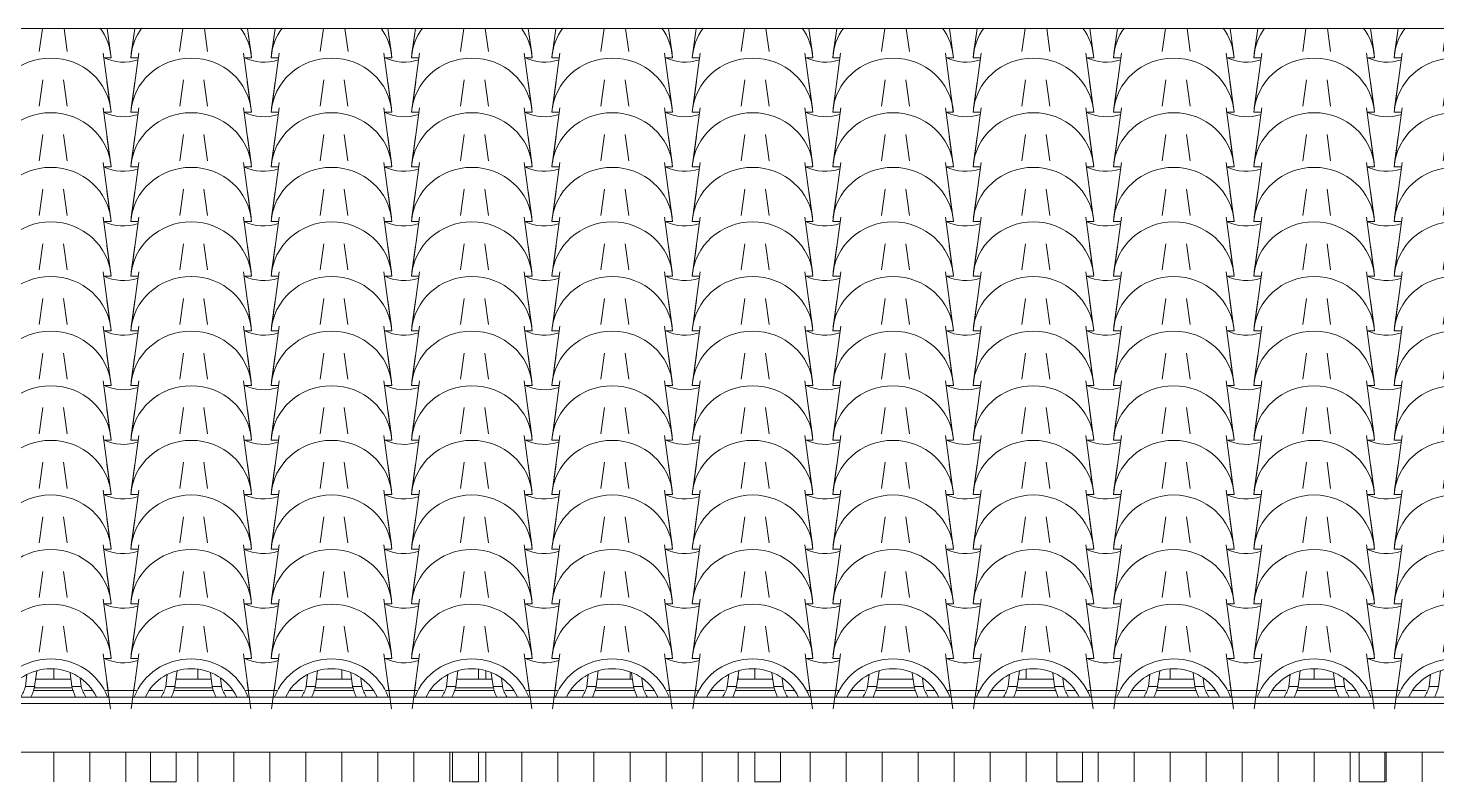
# Model space of a CAD drawing. Header units: millimetres. Extents: x -12976 to 58202, y -2238 to 7407.
# Drawn here: x 44118 to 46856, y 2606 to 4071 of the extents above; entities that cross this region are included whole.
import ezdxf

# ---------------------------------------------------------------- set-up
doc = ezdxf.new("R2010")
doc.units = ezdxf.units.MM
for name, color, linetype, lineweight in [('A-GLAZ-CURT', 52, 'Continuous', 9), ('A-GLAZ-CWMG', 51, 'Continuous', 9), ('A-ROOF', 132, 'Continuous', 9), ('A-ROOF-OTLN', 132, 'Continuous', 9), ('A-ROOF-PATT', 132, 'Continuous', 9)]:
    doc.layers.add(name, color=color, linetype=linetype, lineweight=lineweight)

# ---------------------------------------------------------------- blocks, each defined once
blk = doc.blocks.new('Rectangular Mullion - Ripa-3919994-FACHADA LATERAL ESQUERDA')
at = {"layer": 'A-GLAZ-CWMG'}
for p, q in [((10043.2, 2805.9), (9974.7, 2805.9)), ((10316.1, 2805.9), (10247.6, 2805.9)), ((10588.9, 2805.9), (10520.5, 2805.9)), ((10861.8, 2805.9), (10793.4, 2805.9)), ((11134.7, 2805.9), (11066.2, 2805.9)), ((11407.6, 2805.9), (11339.1, 2805.9)), ((11680.5, 2805.9), (11612, 2805.9)), ((11953.3, 2805.9), (11884.9, 2805.9)), ((12226.2, 2805.9), (12157.8, 2805.9)), ((12499.1, 2805.9), (12430.6, 2805.9)), ((10046.1, 2788.7), (9971.8, 2788.7)), ((10319, 2788.7), (10244.7, 2788.7)), ((10591.9, 2788.7), (10517.6, 2788.7)), ((10864.7, 2788.7), (10790.4, 2788.7)), ((11137.6, 2788.7), (11063.3, 2788.7)), ((11410.5, 2788.7), (11336.2, 2788.7)), ((11683.4, 2788.7), (11609.1, 2788.7)), ((11956.3, 2788.7), (11882, 2788.7)), ((12229.1, 2788.7), (12154.8, 2788.7)), ((12502, 2788.7), (12427.7, 2788.7))]:
    blk.add_line(p, q, dxfattribs=at)
blk = doc.blocks.new('Rectangular Mullion - Caibro-V147-FACHADA LATERAL ESQUERDA')
at = {"layer": 'A-GLAZ-CWMG'}
for p, q in [((10247.9, 2805.9), (10247.9, 2807.9)), ((10197.9, 2663.5), (10197.9, 2606)), ((10247.9, 2663.5), (10197.9, 2663.5)), ((10247.9, 2606), (10247.9, 2663.5)), ((10197.9, 2606), (10247.9, 2606))]:
    blk.add_line(p, q, dxfattribs=at)
blk = doc.blocks.new('Rectangular Mullion - Caibro-V148-FACHADA LATERAL ESQUERDA')
at = {"layer": 'A-GLAZ-CWMG'}
for p, q in [((10835.2, 2805.9), (10835.2, 2824.5)), ((10785.2, 2663.5), (10785.2, 2606)), ((10835.2, 2663.5), (10785.2, 2663.5)), ((10835.2, 2606), (10835.2, 2663.5)), ((10785.2, 2606), (10835.2, 2606))]:
    blk.add_line(p, q, dxfattribs=at)
blk = doc.blocks.new('Rectangular Mullion - Caibro-V149-FACHADA LATERAL ESQUERDA')
at = {"layer": 'A-GLAZ-CWMG'}
for p, q in [((11372.6, 2825.5), (11372.6, 2805.9)), ((11372.6, 2663.5), (11372.6, 2606)), ((11422.6, 2663.5), (11372.6, 2663.5)), ((11422.6, 2606), (11422.6, 2663.5)), ((11372.6, 2606), (11422.6, 2606))]:
    blk.add_line(p, q, dxfattribs=at)
blk = doc.blocks.new('Rectangular Mullion - Caibro-V146-FACHADA LATERAL ESQUERDA')
at = {"layer": 'A-GLAZ-CWMG'}
for p, q in [((8435.8, 2663.5), (8435.8, 2606)), ((8485.8, 2663.5), (8435.8, 2663.5)), ((8485.8, 2606), (8485.8, 2663.5)), ((8435.8, 2606), (8485.8, 2606))]:
    blk.add_line(p, q, dxfattribs=at)
blk = doc.blocks.new('COLONIAL BASE - COLONIAL BASE-3960684-FACHADA LATERAL ESQUERDA')
at = {"layer": 'A-GLAZ-CURT'}
for p, q in [((3752.8, 2908.8), (3760, 2858)), ((3978.5, 2858), (3985.6, 2908.8)), ((3889.4, 2783.5), (3899, 2854.7)), ((4102.5, 2854.7), (4112.1, 2783.5)), ((3969.4, 2791.1), (3973.6, 2821.9)), ((3765.4, 2818), (3769, 2791.1)), ((3787.1, 2791.1), (3785.1, 2807.3)), ((3891.5, 2798.8), (3884.4, 2748)), ((3951.4, 2791.1), (3954.2, 2814.6)), ((4117.1, 2748), (4110, 2798.8)), ((3769, 2791.1), (3787.1, 2791.1)), ((3951.4, 2791.1), (3969.4, 2791.1))]:
    blk.add_line(p, q, dxfattribs=at)
for centre, major_axis, start_param, end_param in [((4000.7, 2732.6), (117.5, 0), 0.348057, 2.793536), ((4000.7, 2732.6), (97.5, 0), 0.425177, 2.716415), ((3869.2, 2812.9), (102.8, 0), 3.36491, 3.584479), ((3869.2, 2812.9), (85.3, 0), 3.411763, 3.68386), ((3869.2, 2812.9), (85.3, 0), 5.740918, 6.013015), ((3869.2, 2812.9), (102.8, 0), 5.840299, 6.059868)]:
    blk.add_ellipse(centre, major_axis=major_axis, ratio=0.957826, start_param=start_param, end_param=end_param, dxfattribs=at)
blk = doc.blocks.new('COLONIAL BASE - COLONIAL BASE-V208-FACHADA LATERAL ESQUERDA')
at = {"layer": 'A-GLAZ-CURT'}
for p, q in [((4298.6, 3015), (4305.7, 2964.1)), ((4524.3, 2964.1), (4531.4, 3015)), ((4429.2, 2845.9), (4444.8, 2960.8)), ((4648.2, 2960.8), (4663.8, 2845.9)), ((4437.2, 2905), (4430.1, 2854.2)), ((4662.9, 2854.2), (4655.8, 2905)), ((4443.6, 2845.9), (4429.2, 2845.9)), ((4663.8, 2845.9), (4649.4, 2845.9))]:
    blk.add_line(p, q, dxfattribs=at)
for centre, major_axis, start_param, end_param in [((4546.5, 2838.8), (117.5, 0), 0.063873, 3.077719), ((4415, 2919.1), (85.3, 0), 4.240455, 5.051809)]:
    blk.add_ellipse(centre, major_axis=major_axis, ratio=0.957826, start_param=start_param, end_param=end_param, dxfattribs=at)
blk = doc.blocks.new('COLONIAL BASE - COLONIAL BASE-V224-FACHADA LATERAL ESQUERDA')
at = {"layer": 'A-GLAZ-CURT'}
for p, q in [((10301.9, 3015), (10309, 2964.1)), ((10527.5, 2964.1), (10534.7, 3015)), ((10432.5, 2845.9), (10448.1, 2960.8)), ((10651.5, 2960.8), (10667, 2845.9)), ((10440.5, 2905), (10433.4, 2854.2)), ((10666.2, 2854.2), (10659.1, 2905)), ((10446.9, 2845.9), (10432.5, 2845.9)), ((10667, 2845.9), (10652.7, 2845.9))]:
    blk.add_line(p, q, dxfattribs=at)
for centre, major_axis, start_param, end_param in [((10549.8, 2838.8), (117.5, 0), 0.063873, 3.077719), ((10418.3, 2919.1), (85.3, 0), 4.240455, 5.047019)]:
    blk.add_ellipse(centre, major_axis=major_axis, ratio=0.957826, start_param=start_param, end_param=end_param, dxfattribs=at)
blk = doc.blocks.new('COLONIAL BASE - COLONIAL BASE-V235-FACHADA LATERAL ESQUERDA')
at = {"layer": 'A-GLAZ-CURT'}
for p, q in [((8392.6, 4070.7), (8398.9, 4025.7)), ((8617.4, 4025.7), (8623.7, 4070.7)), ((8522.4, 3907.5), (8537.9, 4022.4)), ((8741.4, 4022.4), (8756.9, 3907.5)), ((8530.4, 3966.5), (8523.3, 3915.7)), ((8756, 3915.7), (8748.9, 3966.5)), ((8536.8, 3907.5), (8522.4, 3907.5)), ((8756.9, 3907.5), (8742.5, 3907.5))]:
    blk.add_line(p, q, dxfattribs=at)
for centre, major_axis, start_param, end_param in [((8639.7, 3900.3), (117.5, 0), 0.063873, 3.077719), ((8508.1, 3980.6), (85.3, 0), 4.240455, 5.051809)]:
    blk.add_ellipse(centre, major_axis=major_axis, ratio=0.957826, start_param=start_param, end_param=end_param, dxfattribs=at)
blk = doc.blocks.new('COLONIAL BASE - COLONIAL BASE-V236-FACHADA LATERAL ESQUERDA')
at = {"layer": 'A-GLAZ-CURT'}
for p, q in [((10302.7, 4070.7), (10309, 4025.7)), ((10527.5, 4025.7), (10533.9, 4070.7)), ((10432.5, 3907.5), (10448.1, 4022.4)), ((10651.5, 4022.4), (10667, 3907.5)), ((10440.5, 3966.5), (10433.4, 3915.7)), ((10666.2, 3915.7), (10659.1, 3966.5)), ((10446.9, 3907.5), (10432.5, 3907.5)), ((10667, 3907.5), (10652.7, 3907.5))]:
    blk.add_line(p, q, dxfattribs=at)
for centre, major_axis, start_param, end_param in [((10549.8, 3900.3), (117.5, 0), 0.063873, 3.077719), ((10418.3, 3980.6), (85.3, 0), 4.240455, 5.047019)]:
    blk.add_ellipse(centre, major_axis=major_axis, ratio=0.957826, start_param=start_param, end_param=end_param, dxfattribs=at)
blk = doc.blocks.new('COLONIAL BASE - COLONIAL BASE-V237-FACHADA LATERAL ESQUERDA')
at = {"layer": 'A-GLAZ-CURT'}
for p, q in [((7976.6, 4013.6), (7984.4, 4070.7)), ((7984.4, 4070.7), (7977.5, 4021.9)), ((8210.3, 4021.9), (8203.4, 4070.7)), ((8203.4, 4070.7), (8211.2, 4013.6)), ((7991, 4013.6), (7976.6, 4013.6)), ((8211.2, 4013.6), (8196.8, 4013.6))]:
    blk.add_line(p, q, dxfattribs=at)
for centre, major_axis, start_param, end_param in [((8093.9, 4006.4), (117.5, 0), 2.529898, 3.077719), ((8093.9, 4006.4), (117.5, 0), 0.063873, 0.611695), ((7962.4, 4086.7), (85.3, 0), 4.240455, 5.051809)]:
    blk.add_ellipse(centre, major_axis=major_axis, ratio=0.957826, start_param=start_param, end_param=end_param, dxfattribs=at)
blk = doc.blocks.new('COLONIAL BASE - COLONIAL BASE-V241-FACHADA LATERAL ESQUERDA')
at = {"layer": 'A-GLAZ-CURT'}
for p, q in [((10432.5, 4013.6), (10440.3, 4070.7)), ((10440.3, 4070.7), (10433.4, 4021.9)), ((10666.2, 4021.9), (10659.3, 4070.7)), ((10659.3, 4070.7), (10667, 4013.6)), ((10446.9, 4013.6), (10432.5, 4013.6)), ((10667, 4013.6), (10652.7, 4013.6))]:
    blk.add_line(p, q, dxfattribs=at)
for centre, major_axis, start_param, end_param in [((10549.8, 4006.4), (117.5, 0), 2.529898, 3.077719), ((10549.8, 4006.4), (117.5, 0), 0.063873, 0.611695), ((10418.3, 4086.7), (85.3, 0), 4.240455, 5.047019)]:
    blk.add_ellipse(centre, major_axis=major_axis, ratio=0.957826, start_param=start_param, end_param=end_param, dxfattribs=at)

msp = doc.modelspace()

# ---------------------------------------------------------------- hatches: boundary and pattern name
at = {"layer": 'A-ROOF-PATT'}
h = msp.add_hatch(dxfattribs=at)
h.set_pattern_fill('FP_21', color=256, style=0, pattern_type=2)
h.set_pattern_definition([(90, (34157.68, 5650.85), (-70, 4e-15), [])])
h.paths.add_polyline_path([(57208.1, 2606), (57016.2, 2663.6), (56740, 2663.5), (56740, 2606), (57165.6, 2606)])
h.paths.add_polyline_path([(37481.1, 2606), (37894.7, 2606), (37894.7, 2663.6), (37618.5, 2663.6), (37426.6, 2606)])
h.paths.add_polyline_path([(37944.7, 2606), (38482, 2606), (38482, 2663.6), (37944.7, 2663.5), (37944.7, 2645.2)])
h.paths.add_polyline_path([(38532, 2606), (39069.4, 2606), (39069.4, 2663.6), (38532, 2663.5), (38532, 2645.2)])
h.paths.add_polyline_path([(39119.4, 2606), (39656.7, 2606), (39656.7, 2663.6), (39119.4, 2663.5), (39119.4, 2645.2)])
h.paths.add_polyline_path([(39706.7, 2606), (40244.1, 2606), (40243.8, 2663.6), (39706.7, 2663.5), (39706.7, 2608.1)])
h.paths.add_polyline_path([(56690, 2606), (56690, 2663.6), (56152.6, 2663.5), (56152.6, 2606), (56474.9, 2606)])
h.paths.add_polyline_path([(40294.1, 2606), (40831.4, 2606), (40831.4, 2663.6), (40294.1, 2663.5), (40294.1, 2645.2)])
h.paths.add_polyline_path([(40881.4, 2606), (41418.8, 2606), (41418.8, 2663.6), (40881.4, 2663.5), (40881.4, 2645.2)])
h.paths.add_polyline_path([(41468.8, 2606), (42006.2, 2606), (42006.2, 2663.6), (41468.8, 2663.5), (41468.8, 2645.2)])
h.paths.add_polyline_path([(42056.2, 2606), (42593.5, 2606), (42593.5, 2663.6), (42056.2, 2663.5), (42056.2, 2645.2)])
h.paths.add_polyline_path([(42643.5, 2606), (43180.9, 2606), (43180.9, 2663.6), (42643.5, 2663.5), (42643.5, 2608.1)])
h.paths.add_polyline_path([(56102.6, 2606), (56102.6, 2663.6), (55565.3, 2663.5), (55565.3, 2606), (55784.2, 2606)])
h.paths.add_polyline_path([(43230.9, 2606), (43768.2, 2606), (43768.2, 2663.6), (43230.9, 2663.5), (43230.9, 2645.2)])
h.paths.add_polyline_path([(43818.2, 2606), (44355.6, 2606), (44355.6, 2663.6), (43818.2, 2663.5), (43818.2, 2645.2)])
h.paths.add_polyline_path([(55515.3, 2606), (55515.3, 2663.6), (54977.9, 2663.5), (54977.9, 2606), (55438.8, 2606)])
h.paths.add_polyline_path([(44405.6, 2606), (44942.9, 2606), (44942.9, 2663.6), (44405.6, 2663.5), (44405.6, 2645.2)])
h.paths.add_polyline_path([(44992.9, 2606), (45530.3, 2606), (45530.3, 2663.6), (44992.9, 2663.5), (44992.9, 2645.2)])
h.paths.add_polyline_path([(45580.3, 2606), (46117.6, 2606), (46117.6, 2663.6), (45580.3, 2663.5), (45580.3, 2645.2)])
h.paths.add_polyline_path([(46167.6, 2606), (46705, 2606), (46705, 2663.6), (46167.6, 2663.5), (46167.6, 2645.2)])
h.paths.add_polyline_path([(46755, 2606), (47292.3, 2606), (47292.3, 2663.6), (46755, 2663.5), (46755, 2645.2)])
h.paths.add_polyline_path([(47342.3, 2606), (47879.7, 2606), (47879.7, 2663.6), (47342.3, 2663.5), (47342.3, 2645.2)])
h.paths.add_polyline_path([(47929.7, 2606), (48467, 2606), (48467, 2663.6), (47929.7, 2663.5), (47929.7, 2645.2)])
h.paths.add_polyline_path([(48517, 2606), (49054.4, 2606), (49054.4, 2663.6), (48517, 2663.5), (48517, 2645.2)])
h.paths.add_polyline_path([(49104.4, 2606), (49641.7, 2606), (49641.7, 2663.6), (49104.4, 2663.5), (49104.4, 2645.2)])
h.paths.add_polyline_path([(49691.7, 2606), (50229.1, 2606), (50229.1, 2663.6), (49691.7, 2663.5), (49691.7, 2645.2)])
h.paths.add_polyline_path([(50279.1, 2606), (50816.4, 2606), (50816.4, 2663.6), (50279.1, 2663.5), (50279.1, 2645.2)])
h.paths.add_polyline_path([(50866.4, 2606), (51403.8, 2606), (51403.8, 2663.6), (50866.4, 2663.5), (50866.4, 2645.2)])
h.paths.add_polyline_path([(51453.8, 2606), (51991.2, 2606), (51991.2, 2663.6), (51453.8, 2663.5), (51453.8, 2645.2)])
h.paths.add_polyline_path([(52041.2, 2606), (52578.5, 2606), (52578.5, 2663.6), (52041.2, 2663.5), (52041.2, 2645.2)])
h.paths.add_polyline_path([(52628.5, 2606), (53165.9, 2606), (53165.9, 2663.6), (52628.5, 2663.5), (52628.5, 2645.2)])
h.paths.add_polyline_path([(53215.9, 2606), (53753.2, 2606), (53753.2, 2663.6), (53215.9, 2663.5), (53215.9, 2645.2)])
h.paths.add_polyline_path([(53803.2, 2606), (54340.6, 2606), (54340.6, 2663.6), (53803.2, 2663.5), (53803.2, 2645.2)])
h.paths.add_polyline_path([(54927.9, 2606), (54927.9, 2663.6), (54390.6, 2663.5), (54390.6, 2606), (54748.2, 2606)])
h.paths.add_polyline_path([(40357.1, 2805.9), (40380.6, 2805.9), (40378.7, 2818.1), (40365.2, 2823.1), (40340.9, 2825.9), (40317.4, 2823.1), (40314.3, 2821.5), (40312.1, 2805.9), (40351.7, 2805.9)])
h.paths.add_polyline_path([(50141, 2805.9), (50204.2, 2805.9), (50202.5, 2818), (50189, 2823.1), (50165, 2826), (50141, 2823.1), (50137.9, 2821.9), (50135.8, 2805.9)])
h.paths.add_polyline_path([(49931.3, 2805.9), (49929.6, 2818), (49916.2, 2823.1), (49892.1, 2826), (49868.1, 2823.1), (49865, 2821.9), (49862.9, 2805.9), (49921.3, 2805.9)])
h.paths.add_polyline_path([(44132.4, 2805.9), (44200.9, 2805.9), (44199.2, 2818), (44185.7, 2823.1), (44161.7, 2826), (44137.7, 2823.1), (44134.6, 2821.9), (44132.5, 2806.6)])
h.paths.add_polyline_path([(40585, 2805.9), (40653.5, 2805.9), (40651.8, 2818), (40638.3, 2823.1), (40613.4, 2825.9), (40589.2, 2822.7), (40587.1, 2821.5), (40585.3, 2807.6)])
h.paths.add_polyline_path([(50423.6, 2805.9), (50477, 2805.9), (50475.4, 2818), (50461.9, 2823.1), (50437.9, 2826), (50413.9, 2823.1), (50410.8, 2821.9), (50408.7, 2805.9), (50413.9, 2805.9)])
h.paths.add_polyline_path([(56417.1, 2805.9), (56477.1, 2805.9), (56477.1, 2818.6), (56465.2, 2823.1), (56441.2, 2826), (56417.1, 2823.1), (56414, 2821.9), (56412, 2805.9)])
h.paths.add_polyline_path([(49611.2, 2805.9), (49641.7, 2805.9), (49641.7, 2823.3), (49619.3, 2826), (49595.2, 2823.1), (49592.1, 2821.9), (49590, 2805.9), (49605, 2805.9)])
h.paths.add_polyline_path([(55047.5, 2805.9), (55115.9, 2805.9), (55114.3, 2818), (55100.8, 2823.1), (55076.8, 2826), (55052.8, 2823.1), (55049.7, 2821.9), (55047.6, 2806.6)])
h.paths.add_polyline_path([(54834.5, 2805.9), (54843.1, 2805.9), (54841.4, 2818), (54827.9, 2823.1), (54803.9, 2826), (54779.9, 2823.1), (54776.8, 2821.9), (54774.7, 2805.9), (54833.1, 2805.9)])
h.paths.add_polyline_path([(49385.5, 2805.9), (49383.9, 2818), (49370.4, 2823.1), (49346.4, 2826), (49322.3, 2823.1), (49319.2, 2821.9), (49317.2, 2805.9), (49375.6, 2805.9)])
h.paths.add_polyline_path([(50686.7, 2805.9), (50749.9, 2805.9), (50748.3, 2818), (50733.6, 2823.3), (50710.8, 2826), (50686.7, 2823.1), (50683.6, 2821.9), (50681.6, 2805.9)])
h.paths.add_polyline_path([(40887.2, 2805.9), (40926.4, 2805.9), (40924.7, 2818), (40911.2, 2823.1), (40887.2, 2826), (40881.4, 2825.3), (40881.4, 2805.9)])
h.paths.add_polyline_path([(40107.7, 2805.9), (40106.1, 2818), (40092.6, 2823.1), (40068.6, 2826), (40044.5, 2823.1), (40041.4, 2821.9), (40039.4, 2805.9), (40097.8, 2805.9)])
h.paths.add_polyline_path([(49104.4, 2805.9), (49112.7, 2805.9), (49111, 2818), (49104.4, 2820.5), (49104.4, 2814.6)])
h.paths.add_polyline_path([(49050, 2805.9), (49054.4, 2805.9), (49054.4, 2823.7), (49049.5, 2823.1), (49046.4, 2821.9), (49044.3, 2805.9), (49049.5, 2805.9)])
h.paths.add_polyline_path([(51007.7, 2805.9), (51022.8, 2805.9), (51021.2, 2818), (51007.7, 2823.1), (50983.6, 2826), (50959.6, 2823.1), (50956.5, 2821.9), (50954.4, 2805.9), (50983.6, 2805.9)])
h.paths.add_polyline_path([(41145.8, 2805.9), (41199.2, 2805.9), (41197.6, 2818), (41184.1, 2823.1), (41160.1, 2826), (41136, 2823.1), (41132.9, 2821.9), (41130.9, 2805.9), (41136, 2805.9)])
h.paths.add_polyline_path([(48834.2, 2805.9), (48839.8, 2805.9), (48838.1, 2818), (48824.6, 2823.1), (48800.6, 2826), (48776.6, 2823.1), (48773.5, 2821.9), (48771.4, 2805.9), (48829.8, 2805.9)])
h.paths.add_polyline_path([(56207.5, 2805.9), (56205.8, 2818), (56192.3, 2823.1), (56168.3, 2826), (56152.6, 2824.1), (56152.6, 2805.9), (56197.5, 2805.9)])
h.paths.add_polyline_path([(41408.9, 2805.9), (41418.8, 2805.9), (41418.7, 2824.3), (41408.9, 2823.1), (41405.8, 2821.9), (41403.7, 2805.9)])
h.paths.add_polyline_path([(48566.9, 2805.9), (48565.3, 2818), (48551.8, 2823.1), (48527.7, 2826), (48517, 2824.7), (48517, 2805.9), (48556.9, 2805.9)])
h.paths.add_polyline_path([(51256.5, 2805.9), (51295.7, 2805.9), (51294, 2818), (51280.5, 2823.1), (51256.5, 2826), (51232.5, 2823.1), (51229.4, 2821.9), (51227.3, 2805.9), (51242.3, 2805.9)])
h.paths.add_polyline_path([(39834.9, 2805.9), (39833.2, 2818), (39819.7, 2823.1), (39795.7, 2826), (39771.7, 2823.1), (39768.6, 2821.9), (39766.5, 2805.9), (39824.9, 2805.9)])
h.paths.add_polyline_path([(48294, 2805.9), (48292.4, 2818), (48278.9, 2823.1), (48254.9, 2826), (48229.8, 2822.7), (48227.7, 2821.9), (48225.7, 2805.9), (48284.1, 2805.9)])
h.paths.add_polyline_path([(41472.1, 2805.9), (41470.5, 2818), (41468.8, 2818.7), (41468.8, 2805.9)])
h.paths.add_polyline_path([(43864.8, 2805.9), (43928, 2805.9), (43926.4, 2818), (43912.9, 2823.1), (43888.8, 2826), (43864.8, 2823.1), (43861.7, 2821.9), (43859.6, 2805.9)])
h.paths.add_polyline_path([(41705.8, 2805.9), (41745, 2805.9), (41743.3, 2818), (41729.8, 2823.1), (41705.8, 2826), (41681.8, 2823.1), (41678.7, 2821.9), (41676.6, 2805.9), (41691.6, 2805.9)])
h.paths.add_polyline_path([(48014, 2805.9), (48021.2, 2805.9), (48019.5, 2818), (48006, 2823.1), (47982, 2826), (47958, 2823.1), (47954.9, 2821.9), (47952.8, 2805.9), (48011.2, 2805.9)])
h.paths.add_polyline_path([(51505.4, 2805.9), (51568.5, 2805.9), (51566.9, 2818), (51553.4, 2823.1), (51529.4, 2826), (51505.4, 2823.1), (51502.3, 2821.9), (51500.2, 2805.9)])
h.paths.add_polyline_path([(55608.3, 2805.9), (55661.7, 2805.9), (55660.1, 2818), (55646.6, 2823.1), (55622.5, 2826), (55598.5, 2823.1), (55595.4, 2821.9), (55593.3, 2805.9), (55598.5, 2805.9)])
h.paths.add_polyline_path([(39553.1, 2805.9), (39562, 2805.9), (39560.3, 2818), (39546.8, 2823.1), (39522.8, 2826), (39498.8, 2823.1), (39495.7, 2821.9), (39493.6, 2805.9), (39552, 2805.9)])
h.paths.add_polyline_path([(41964.5, 2805.9), (42006.2, 2805.9), (42006.2, 2821.8), (42002.7, 2823.1), (41978.7, 2826), (41954.7, 2823.1), (41951.6, 2821.9), (41949.5, 2805.9), (41954.7, 2805.9)])
h.paths.add_polyline_path([(51802.3, 2805.9), (51841.4, 2805.9), (51839.8, 2818), (51826.3, 2823.1), (51802.3, 2826), (51778.2, 2823.1), (51775.1, 2821.9), (51773.1, 2805.9), (51788, 2805.9)])
h.paths.add_polyline_path([(55388.8, 2805.9), (55387.2, 2818), (55373.7, 2823.1), (55349.7, 2826), (55325.6, 2823.1), (55322.5, 2821.9), (55320.5, 2805.9), (55378.9, 2805.9)])
h.paths.add_polyline_path([(47748.3, 2805.9), (47746.6, 2818), (47733.1, 2823.1), (47709.1, 2826), (47685.1, 2823.1), (47682, 2821.9), (47679.9, 2805.9), (47738.3, 2805.9)])
h.paths.add_polyline_path([(52060.9, 2805.9), (52114.3, 2805.9), (52112.7, 2818), (52099.2, 2823.1), (52075.1, 2826), (52051.1, 2823.1), (52048, 2821.9), (52045.9, 2805.9), (52051.1, 2805.9)])
h.paths.add_polyline_path([(47475.4, 2805.9), (47473.8, 2818), (47460.3, 2823.1), (47436.2, 2826), (47412.2, 2823.1), (47409.1, 2821.9), (47407, 2805.9), (47465.4, 2805.9)])
h.paths.add_polyline_path([(39289.1, 2805.9), (39287.5, 2818), (39274, 2823.1), (39249.9, 2826), (39225.9, 2823.1), (39222.8, 2821.9), (39220.7, 2805.9), (39279.1, 2805.9)])
h.paths.add_polyline_path([(47193.8, 2805.9), (47202.5, 2805.9), (47200.9, 2818), (47187.4, 2823.1), (47163.4, 2826), (47139.3, 2823.1), (47136.2, 2821.9), (47134.2, 2805.9), (47192.6, 2805.9)])
h.paths.add_polyline_path([(55934.6, 2805.9), (55932.9, 2818), (55919.4, 2823.1), (55895.4, 2826), (55870.5, 2822.8), (55868.3, 2821.9), (55866.2, 2805.9), (55924.6, 2805.9)])
h.paths.add_polyline_path([(52324, 2805.9), (52387.2, 2805.9), (52385.5, 2818), (52372, 2823.1), (52348, 2826), (52324, 2823.1), (52320.9, 2821.9), (52318.8, 2805.9)])
h.paths.add_polyline_path([(52628.5, 2805.9), (52660.1, 2805.9), (52658.4, 2818), (52644.9, 2823.1), (52628.5, 2825.1), (52628.5, 2823.1)])
h.paths.add_polyline_path([(46929.6, 2805.9), (46928, 2818), (46914.5, 2823.1), (46890.5, 2826), (46866.5, 2823.1), (46863.4, 2821.9), (46861.3, 2805.9), (46919.7, 2805.9)])
h.paths.add_polyline_path([(39016.2, 2805.9), (39014.6, 2818), (39001.1, 2823.1), (38977.1, 2826), (38953, 2823.1), (38949.9, 2821.9), (38947.8, 2805.9), (39006.3, 2805.9)])
h.paths.add_polyline_path([(42524.5, 2805.9), (42563.6, 2805.9), (42562, 2818), (42548.5, 2823.1), (42524.5, 2826), (42500.4, 2823.1), (42497.3, 2821.9), (42495.3, 2805.9), (42510.2, 2805.9)])
h.paths.add_polyline_path([(52917.8, 2805.9), (52932.9, 2805.9), (52931.3, 2818), (52917.8, 2823.1), (52893.8, 2826), (52869.7, 2823.1), (52866.6, 2821.9), (52864.6, 2805.9), (52893.8, 2805.9)])
h.paths.add_polyline_path([(46656.8, 2805.9), (46655.1, 2818), (46641.6, 2823.1), (46617.6, 2826), (46593.6, 2823.1), (46590.5, 2821.9), (46588.3, 2805.9), (46646.8, 2805.9)])
h.paths.add_polyline_path([(38743.3, 2805.9), (38741.7, 2818), (38728.2, 2823.1), (38704.2, 2826), (38680.2, 2823.1), (38677.1, 2821.9), (38675, 2805.9), (38733.4, 2805.9)])
h.paths.add_polyline_path([(53142.6, 2805.9), (53165.9, 2805.9), (53165.9, 2825.9), (53142.6, 2823.1), (53139.5, 2821.9), (53137.4, 2805.9)])
h.paths.add_polyline_path([(46383.9, 2805.9), (46382.2, 2818), (46368.8, 2823.1), (46344.7, 2826), (46320.7, 2823.1), (46317.6, 2821.9), (46315.5, 2805.9), (46373.9, 2805.9)])
h.paths.add_polyline_path([(44420.3, 2805.9), (44473.8, 2805.9), (44472.1, 2818), (44458.6, 2823.1), (44434.6, 2826), (44410.6, 2823.1), (44407.5, 2821.9), (44405.6, 2805.9), (44410.6, 2805.9)])
h.paths.add_polyline_path([(42783.1, 2805.9), (42836.5, 2805.9), (42834.8, 2818), (42821.4, 2823.1), (42797.3, 2826), (42773.3, 2823.1), (42770.2, 2821.9), (42768.1, 2805.9), (42773.3, 2805.9)])
h.paths.add_polyline_path([(53478.7, 2805.9), (53477.3, 2814.6), (53477.3, 2805.9)])
h.paths.add_polyline_path([(53698.2, 2805.9), (53751.6, 2805.9), (53749.9, 2818), (53736.4, 2823.1), (53712.1, 2826), (53688.4, 2823.1), (53685.3, 2821.9), (53683.2, 2805.9), (53688.4, 2805.9)])
h.paths.add_polyline_path([(38470.5, 2805.9), (38468.8, 2818), (38455.3, 2823.1), (38430.8, 2825.9), (38407.3, 2823.1), (38404.2, 2821.9), (38402.1, 2805.9), (38460.5, 2805.9)])
h.paths.add_polyline_path([(46111, 2805.9), (46109.4, 2818), (46095.9, 2823.1), (46071.9, 2826), (46047.8, 2823.1), (46044.7, 2821.9), (46042.7, 2805.9), (46101.1, 2805.9)])
h.paths.add_polyline_path([(53971, 2805.9), (54024.4, 2805.9), (54022.8, 2818), (54009.3, 2823.1), (53985.3, 2826), (53961.3, 2823.1), (53958.2, 2821.9), (53956.1, 2805.9), (53961.3, 2805.9)])
h.paths.add_polyline_path([(45510.3, 2805.9), (45530.3, 2805.9), (45530.3, 2825.5), (45526.1, 2826), (45502.1, 2823.1), (45499, 2821.9), (45496.9, 2805.9), (45502.1, 2805.9)])
h.paths.add_polyline_path([(43046.2, 2805.9), (43109.4, 2805.9), (43107.7, 2818), (43092.9, 2823.3), (43070.2, 2826), (43046.2, 2823.1), (43043.1, 2821.9), (43041, 2805.9)])
h.paths.add_polyline_path([(43655.1, 2805.9), (43653.5, 2818), (43640, 2823.1), (43616, 2826), (43591.9, 2823.1), (43588.8, 2821.9), (43586.8, 2805.9), (43654.1, 2805.9)])
h.paths.add_polyline_path([(38197.6, 2805.9), (38195.9, 2818), (38182.5, 2823.1), (38158.4, 2825.6), (38157.3, 2825.3), (38157.3, 2805.9), (38187.6, 2805.9)])
h.paths.add_polyline_path([(45292.4, 2805.9), (45290.7, 2818), (45277.2, 2823.1), (45251.3, 2825.8), (45229.2, 2823.1), (45226.1, 2821.9), (45224, 2805.9), (45282.4, 2805.9)])
h.paths.add_polyline_path([(54228.9, 2805.9), (54297.3, 2805.9), (54295.7, 2818), (54282.2, 2823.1), (54258.2, 2826), (54234.1, 2823.1), (54231, 2821.9), (54229, 2806.6)])
h.paths.add_polyline_path([(43343.1, 2805.9), (43382.2, 2805.9), (43380.6, 2818), (43367.1, 2823.1), (43343.1, 2826), (43319.1, 2823.1), (43316, 2821.9), (43313.9, 2805.9), (43328.8, 2805.9)])
h.paths.add_polyline_path([(45019.5, 2805.9), (45017.9, 2818), (45004.4, 2823.1), (44992.9, 2824.5), (44992.9, 2805.9), (45009.5, 2805.9)])
h.paths.add_polyline_path([(54555.1, 2805.9), (54570.2, 2805.9), (54568.5, 2818), (54555.1, 2823.1), (54531, 2826), (54507, 2823.1), (54503.9, 2821.9), (54501.8, 2805.9), (54531, 2805.9)])
h.paths.add_polyline_path([(44746.6, 2805.9), (44745, 2818), (44731.5, 2823.1), (44707.5, 2826), (44683.4, 2823.1), (44680.3, 2821.9), (44678.3, 2805.9), (44736.7, 2805.9)])

# ---------------------------------------------------------------- linework, layer by layer
at = {"layer": 'A-ROOF'}
msp.add_line((53114.2, 4070.7), (41531.7, 4070.7), dxfattribs=at)
at = {"layer": 'A-ROOF-OTLN'}
for p, q in [((57397.3, 2770.8), (37237.3, 2770.8)), ((44205.7, 2783.5), (44127.6, 2783.5)), ((44243.4, 2783.5), (44225.9, 2783.5)), ((44328.4, 2783.5), (44268, 2783.5)), ((44379.7, 2783.5), (44352.9, 2783.5)), ((44478.6, 2783.5), (44400.4, 2783.5)), ((44516.3, 2783.5), (44498.7, 2783.5)), ((44601.3, 2783.5), (44540.9, 2783.5)), ((44652.5, 2783.5), (44625.8, 2783.5)), ((44751.5, 2783.5), (44673.3, 2783.5)), ((44789.2, 2783.5), (44771.6, 2783.5)), ((44874.2, 2783.5), (44813.8, 2783.5)), ((44925.4, 2783.5), (44898.6, 2783.5)), ((45024.4, 2783.5), (44946.2, 2783.5)), ((45062, 2783.5), (45044.5, 2783.5)), ((45147, 2783.5), (45086.6, 2783.5)), ((45198.3, 2783.5), (45171.5, 2783.5)), ((45297.2, 2783.5), (45219.1, 2783.5)), ((45334.9, 2783.5), (45317.4, 2783.5)), ((45419.9, 2783.5), (45359.5, 2783.5)), ((45471.2, 2783.5), (45444.4, 2783.5)), ((45570.1, 2783.5), (45491.9, 2783.5)), ((45607.8, 2783.5), (45590.2, 2783.5)), ((45692.8, 2783.5), (45632.4, 2783.5)), ((45744.1, 2783.5), (45717.3, 2783.5)), ((45843, 2783.5), (45764.8, 2783.5)), ((45880.7, 2783.5), (45863.1, 2783.5)), ((45965.7, 2783.5), (45905.3, 2783.5)), ((46016.9, 2783.5), (45990.2, 2783.5)), ((46115.9, 2783.5), (46037.7, 2783.5)), ((46153.6, 2783.5), (46136, 2783.5)), ((46238.6, 2783.5), (46178.1, 2783.5)), ((46289.8, 2783.5), (46263, 2783.5)), ((46388.7, 2783.5), (46310.6, 2783.5)), ((46426.4, 2783.5), (46408.9, 2783.5)), ((46511.4, 2783.5), (46451, 2783.5)), ((46562.7, 2783.5), (46535.9, 2783.5)), ((46661.6, 2783.5), (46583.5, 2783.5)), ((46699.3, 2783.5), (46681.7, 2783.5)), ((46784.3, 2783.5), (46723.9, 2783.5)), ((46835.6, 2783.5), (46808.8, 2783.5)), ((57397.3, 2758.1), (37237.3, 2758.1)), ((57346.5, 2663.6), (37288.1, 2663.6))]:
    msp.add_line(p, q, dxfattribs=at)

# ---------------------------------------------------------------- block references
at = {"layer": 'A-GLAZ-CURT'}
for name, p in [('COLONIAL BASE - COLONIAL BASE-V235-FACHADA LATERAL ESQUERDA', (35522.1, 0)), ('COLONIAL BASE - COLONIAL BASE-V237-FACHADA LATERAL ESQUERDA', (36067.8, 0)), ('COLONIAL BASE - COLONIAL BASE-V235-FACHADA LATERAL ESQUERDA', (35794.9, 0)), ('COLONIAL BASE - COLONIAL BASE-V237-FACHADA LATERAL ESQUERDA', (36340.7, 0)), ('COLONIAL BASE - COLONIAL BASE-V236-FACHADA LATERAL ESQUERDA', (34157.7, 0)), ('COLONIAL BASE - COLONIAL BASE-V241-FACHADA LATERAL ESQUERDA', (34157.7, 0)), ('COLONIAL BASE - COLONIAL BASE-V235-FACHADA LATERAL ESQUERDA', (36340.7, 0)), ('COLONIAL BASE - COLONIAL BASE-V237-FACHADA LATERAL ESQUERDA', (36886.4, 0)), ('COLONIAL BASE - COLONIAL BASE-V235-FACHADA LATERAL ESQUERDA', (36613.6, 0)), ('COLONIAL BASE - COLONIAL BASE-V237-FACHADA LATERAL ESQUERDA', (37159.3, 0)), ('COLONIAL BASE - COLONIAL BASE-V235-FACHADA LATERAL ESQUERDA', (36886.4, 0)), ('COLONIAL BASE - COLONIAL BASE-V237-FACHADA LATERAL ESQUERDA', (37432.2, 0)), ('COLONIAL BASE - COLONIAL BASE-V235-FACHADA LATERAL ESQUERDA', (37159.3, 0)), ('COLONIAL BASE - COLONIAL BASE-V237-FACHADA LATERAL ESQUERDA', (37705.1, 0)), ('COLONIAL BASE - COLONIAL BASE-V235-FACHADA LATERAL ESQUERDA', (37432.2, 0)), ('COLONIAL BASE - COLONIAL BASE-V237-FACHADA LATERAL ESQUERDA', (37978, 0)), ('COLONIAL BASE - COLONIAL BASE-V235-FACHADA LATERAL ESQUERDA', (37705.1, 0)), ('COLONIAL BASE - COLONIAL BASE-V237-FACHADA LATERAL ESQUERDA', (38250.8, 0)), ('COLONIAL BASE - COLONIAL BASE-V235-FACHADA LATERAL ESQUERDA', (37978, 0)), ('COLONIAL BASE - COLONIAL BASE-V237-FACHADA LATERAL ESQUERDA', (38523.7, 0)), ('COLONIAL BASE - COLONIAL BASE-V235-FACHADA LATERAL ESQUERDA', (38250.8, 0)), ('COLONIAL BASE - COLONIAL BASE-V237-FACHADA LATERAL ESQUERDA', (38796.6, 0)), ('COLONIAL BASE - COLONIAL BASE-V208-FACHADA LATERAL ESQUERDA', (39615.2, 955.4)), ('COLONIAL BASE - COLONIAL BASE-V208-FACHADA LATERAL ESQUERDA', (39888.1, 955.4)), ('COLONIAL BASE - COLONIAL BASE-V224-FACHADA LATERAL ESQUERDA', (34157.7, 955.4)), ('COLONIAL BASE - COLONIAL BASE-V208-FACHADA LATERAL ESQUERDA', (40433.8, 955.4)), ('COLONIAL BASE - COLONIAL BASE-V208-FACHADA LATERAL ESQUERDA', (40706.7, 955.4)), ('COLONIAL BASE - COLONIAL BASE-V208-FACHADA LATERAL ESQUERDA', (40979.6, 955.4)), ('COLONIAL BASE - COLONIAL BASE-V208-FACHADA LATERAL ESQUERDA', (41252.5, 955.4)), ('COLONIAL BASE - COLONIAL BASE-V208-FACHADA LATERAL ESQUERDA', (41525.4, 955.4)), ('COLONIAL BASE - COLONIAL BASE-V208-FACHADA LATERAL ESQUERDA', (41798.2, 955.4)), ('COLONIAL BASE - COLONIAL BASE-V208-FACHADA LATERAL ESQUERDA', (42071.1, 955.4)), ('COLONIAL BASE - COLONIAL BASE-V208-FACHADA LATERAL ESQUERDA', (42344, 955.4)), ('COLONIAL BASE - COLONIAL BASE-V208-FACHADA LATERAL ESQUERDA', (39615.2, 849.2)), ('COLONIAL BASE - COLONIAL BASE-V208-FACHADA LATERAL ESQUERDA', (39888.1, 849.2)), ('COLONIAL BASE - COLONIAL BASE-V224-FACHADA LATERAL ESQUERDA', (34157.7, 849.2)), ('COLONIAL BASE - COLONIAL BASE-V208-FACHADA LATERAL ESQUERDA', (40433.8, 849.2)), ('COLONIAL BASE - COLONIAL BASE-V208-FACHADA LATERAL ESQUERDA', (40706.7, 849.2)), ('COLONIAL BASE - COLONIAL BASE-V208-FACHADA LATERAL ESQUERDA', (40979.6, 849.2)), ('COLONIAL BASE - COLONIAL BASE-V208-FACHADA LATERAL ESQUERDA', (41252.5, 849.2)), ('COLONIAL BASE - COLONIAL BASE-V208-FACHADA LATERAL ESQUERDA', (41525.4, 849.2)), ('COLONIAL BASE - COLONIAL BASE-V208-FACHADA LATERAL ESQUERDA', (41798.2, 849.2)), ('COLONIAL BASE - COLONIAL BASE-V208-FACHADA LATERAL ESQUERDA', (42071.1, 849.2)), ('COLONIAL BASE - COLONIAL BASE-V208-FACHADA LATERAL ESQUERDA', (42344, 849.2)), ('COLONIAL BASE - COLONIAL BASE-V208-FACHADA LATERAL ESQUERDA', (39615.2, 743.1)), ('COLONIAL BASE - COLONIAL BASE-V208-FACHADA LATERAL ESQUERDA', (39888.1, 743.1)), ('COLONIAL BASE - COLONIAL BASE-V224-FACHADA LATERAL ESQUERDA', (34157.7, 743.1)), ('COLONIAL BASE - COLONIAL BASE-V208-FACHADA LATERAL ESQUERDA', (40433.8, 743.1)), ('COLONIAL BASE - COLONIAL BASE-V208-FACHADA LATERAL ESQUERDA', (40706.7, 743.1)), ('COLONIAL BASE - COLONIAL BASE-V208-FACHADA LATERAL ESQUERDA', (40979.6, 743.1)), ('COLONIAL BASE - COLONIAL BASE-V208-FACHADA LATERAL ESQUERDA', (41252.5, 743.1)), ('COLONIAL BASE - COLONIAL BASE-V208-FACHADA LATERAL ESQUERDA', (41525.4, 743.1)), ('COLONIAL BASE - COLONIAL BASE-V208-FACHADA LATERAL ESQUERDA', (41798.2, 743.1)), ('COLONIAL BASE - COLONIAL BASE-V208-FACHADA LATERAL ESQUERDA', (42071.1, 743.1)), ('COLONIAL BASE - COLONIAL BASE-V208-FACHADA LATERAL ESQUERDA', (42344, 743.1)), ('COLONIAL BASE - COLONIAL BASE-V208-FACHADA LATERAL ESQUERDA', (39615.2, 636.9)), ('COLONIAL BASE - COLONIAL BASE-V208-FACHADA LATERAL ESQUERDA', (39888.1, 636.9)), ('COLONIAL BASE - COLONIAL BASE-V224-FACHADA LATERAL ESQUERDA', (34157.7, 636.9)), ('COLONIAL BASE - COLONIAL BASE-V208-FACHADA LATERAL ESQUERDA', (40433.8, 636.9)), ('COLONIAL BASE - COLONIAL BASE-V208-FACHADA LATERAL ESQUERDA', (40706.7, 636.9)), ('COLONIAL BASE - COLONIAL BASE-V208-FACHADA LATERAL ESQUERDA', (40979.6, 636.9)), ('COLONIAL BASE - COLONIAL BASE-V208-FACHADA LATERAL ESQUERDA', (41252.5, 636.9)), ('COLONIAL BASE - COLONIAL BASE-V208-FACHADA LATERAL ESQUERDA', (41525.4, 636.9)), ('COLONIAL BASE - COLONIAL BASE-V208-FACHADA LATERAL ESQUERDA', (41798.2, 636.9)), ('COLONIAL BASE - COLONIAL BASE-V208-FACHADA LATERAL ESQUERDA', (42071.1, 636.9)), ('COLONIAL BASE - COLONIAL BASE-V208-FACHADA LATERAL ESQUERDA', (42344, 636.9)), ('COLONIAL BASE - COLONIAL BASE-V208-FACHADA LATERAL ESQUERDA', (39615.2, 530.8)), ('COLONIAL BASE - COLONIAL BASE-V208-FACHADA LATERAL ESQUERDA', (39888.1, 530.8)), ('COLONIAL BASE - COLONIAL BASE-V224-FACHADA LATERAL ESQUERDA', (34157.7, 530.8)), ('COLONIAL BASE - COLONIAL BASE-V208-FACHADA LATERAL ESQUERDA', (40433.8, 530.8)), ('COLONIAL BASE - COLONIAL BASE-V208-FACHADA LATERAL ESQUERDA', (40706.7, 530.8)), ('COLONIAL BASE - COLONIAL BASE-V208-FACHADA LATERAL ESQUERDA', (40979.6, 530.8)), ('COLONIAL BASE - COLONIAL BASE-V208-FACHADA LATERAL ESQUERDA', (41252.5, 530.8)), ('COLONIAL BASE - COLONIAL BASE-V208-FACHADA LATERAL ESQUERDA', (41525.4, 530.8)), ('COLONIAL BASE - COLONIAL BASE-V208-FACHADA LATERAL ESQUERDA', (41798.2, 530.8)), ('COLONIAL BASE - COLONIAL BASE-V208-FACHADA LATERAL ESQUERDA', (42071.1, 530.8)), ('COLONIAL BASE - COLONIAL BASE-V208-FACHADA LATERAL ESQUERDA', (42344, 530.8)), ('COLONIAL BASE - COLONIAL BASE-V208-FACHADA LATERAL ESQUERDA', (39615.2, 424.6)), ('COLONIAL BASE - COLONIAL BASE-V208-FACHADA LATERAL ESQUERDA', (39888.1, 424.6)), ('COLONIAL BASE - COLONIAL BASE-V224-FACHADA LATERAL ESQUERDA', (34157.7, 424.6)), ('COLONIAL BASE - COLONIAL BASE-V208-FACHADA LATERAL ESQUERDA', (40433.8, 424.6)), ('COLONIAL BASE - COLONIAL BASE-V208-FACHADA LATERAL ESQUERDA', (40706.7, 424.6)), ('COLONIAL BASE - COLONIAL BASE-V208-FACHADA LATERAL ESQUERDA', (40979.6, 424.6)), ('COLONIAL BASE - COLONIAL BASE-V208-FACHADA LATERAL ESQUERDA', (41252.5, 424.6)), ('COLONIAL BASE - COLONIAL BASE-V208-FACHADA LATERAL ESQUERDA', (41525.4, 424.6)), ('COLONIAL BASE - COLONIAL BASE-V208-FACHADA LATERAL ESQUERDA', (41798.2, 424.6)), ('COLONIAL BASE - COLONIAL BASE-V208-FACHADA LATERAL ESQUERDA', (42071.1, 424.6)), ('COLONIAL BASE - COLONIAL BASE-V208-FACHADA LATERAL ESQUERDA', (42344, 424.6)), ('COLONIAL BASE - COLONIAL BASE-V208-FACHADA LATERAL ESQUERDA', (39615.2, 318.5)), ('COLONIAL BASE - COLONIAL BASE-V208-FACHADA LATERAL ESQUERDA', (39888.1, 318.5)), ('COLONIAL BASE - COLONIAL BASE-V224-FACHADA LATERAL ESQUERDA', (34157.7, 318.5)), ('COLONIAL BASE - COLONIAL BASE-V208-FACHADA LATERAL ESQUERDA', (40433.8, 318.5)), ('COLONIAL BASE - COLONIAL BASE-V208-FACHADA LATERAL ESQUERDA', (40706.7, 318.5)), ('COLONIAL BASE - COLONIAL BASE-V208-FACHADA LATERAL ESQUERDA', (40979.6, 318.5)), ('COLONIAL BASE - COLONIAL BASE-V208-FACHADA LATERAL ESQUERDA', (41252.5, 318.5)), ('COLONIAL BASE - COLONIAL BASE-V208-FACHADA LATERAL ESQUERDA', (41525.4, 318.5)), ('COLONIAL BASE - COLONIAL BASE-V208-FACHADA LATERAL ESQUERDA', (41798.2, 318.5)), ('COLONIAL BASE - COLONIAL BASE-V208-FACHADA LATERAL ESQUERDA', (42071.1, 318.5)), ('COLONIAL BASE - COLONIAL BASE-V208-FACHADA LATERAL ESQUERDA', (42344, 318.5)), ('COLONIAL BASE - COLONIAL BASE-V208-FACHADA LATERAL ESQUERDA', (39615.2, 212.3)), ('COLONIAL BASE - COLONIAL BASE-V208-FACHADA LATERAL ESQUERDA', (39888.1, 212.3)), ('COLONIAL BASE - COLONIAL BASE-V224-FACHADA LATERAL ESQUERDA', (34157.7, 212.3)), ('COLONIAL BASE - COLONIAL BASE-V208-FACHADA LATERAL ESQUERDA', (40433.8, 212.3)), ('COLONIAL BASE - COLONIAL BASE-V208-FACHADA LATERAL ESQUERDA', (40706.7, 212.3)), ('COLONIAL BASE - COLONIAL BASE-V208-FACHADA LATERAL ESQUERDA', (40979.6, 212.3)), ('COLONIAL BASE - COLONIAL BASE-V208-FACHADA LATERAL ESQUERDA', (41252.5, 212.3)), ('COLONIAL BASE - COLONIAL BASE-V208-FACHADA LATERAL ESQUERDA', (41525.4, 212.3)), ('COLONIAL BASE - COLONIAL BASE-V208-FACHADA LATERAL ESQUERDA', (41798.2, 212.3)), ('COLONIAL BASE - COLONIAL BASE-V208-FACHADA LATERAL ESQUERDA', (42071.1, 212.3)), ('COLONIAL BASE - COLONIAL BASE-V208-FACHADA LATERAL ESQUERDA', (42344, 212.3)), ('COLONIAL BASE - COLONIAL BASE-V208-FACHADA LATERAL ESQUERDA', (39615.2, 106.2)), ('COLONIAL BASE - COLONIAL BASE-V208-FACHADA LATERAL ESQUERDA', (39888.1, 106.2)), ('COLONIAL BASE - COLONIAL BASE-V224-FACHADA LATERAL ESQUERDA', (34157.7, 106.2)), ('COLONIAL BASE - COLONIAL BASE-V208-FACHADA LATERAL ESQUERDA', (40433.8, 106.2)), ('COLONIAL BASE - COLONIAL BASE-V208-FACHADA LATERAL ESQUERDA', (40706.7, 106.2)), ('COLONIAL BASE - COLONIAL BASE-V208-FACHADA LATERAL ESQUERDA', (40979.6, 106.2)), ('COLONIAL BASE - COLONIAL BASE-V208-FACHADA LATERAL ESQUERDA', (41252.5, 106.2)), ('COLONIAL BASE - COLONIAL BASE-V208-FACHADA LATERAL ESQUERDA', (41525.4, 106.2)), ('COLONIAL BASE - COLONIAL BASE-V208-FACHADA LATERAL ESQUERDA', (41798.2, 106.2)), ('COLONIAL BASE - COLONIAL BASE-V208-FACHADA LATERAL ESQUERDA', (42071.1, 106.2)), ('COLONIAL BASE - COLONIAL BASE-V208-FACHADA LATERAL ESQUERDA', (42344, 106.2)), ('COLONIAL BASE - COLONIAL BASE-V208-FACHADA LATERAL ESQUERDA', (39615.2, 0)), ('COLONIAL BASE - COLONIAL BASE-V208-FACHADA LATERAL ESQUERDA', (39888.1, 0)), ('COLONIAL BASE - COLONIAL BASE-V224-FACHADA LATERAL ESQUERDA', (34157.7, 0)), ('COLONIAL BASE - COLONIAL BASE-V208-FACHADA LATERAL ESQUERDA', (40433.8, 0)), ('COLONIAL BASE - COLONIAL BASE-V208-FACHADA LATERAL ESQUERDA', (40706.7, 0)), ('COLONIAL BASE - COLONIAL BASE-V208-FACHADA LATERAL ESQUERDA', (40979.6, 0)), ('COLONIAL BASE - COLONIAL BASE-V208-FACHADA LATERAL ESQUERDA', (41252.5, 0)), ('COLONIAL BASE - COLONIAL BASE-V208-FACHADA LATERAL ESQUERDA', (41525.4, 0)), ('COLONIAL BASE - COLONIAL BASE-V208-FACHADA LATERAL ESQUERDA', (41798.2, 0)), ('COLONIAL BASE - COLONIAL BASE-V208-FACHADA LATERAL ESQUERDA', (42071.1, 0)), ('COLONIAL BASE - COLONIAL BASE-V208-FACHADA LATERAL ESQUERDA', (42344, 0)), ('COLONIAL BASE - COLONIAL BASE-3960684-FACHADA LATERAL ESQUERDA', (40161, 0)), ('COLONIAL BASE - COLONIAL BASE-3960684-FACHADA LATERAL ESQUERDA', (40433.8, 0)), ('COLONIAL BASE - COLONIAL BASE-3960684-FACHADA LATERAL ESQUERDA', (40706.7, 0)), ('COLONIAL BASE - COLONIAL BASE-3960684-FACHADA LATERAL ESQUERDA', (40979.6, 0)), ('COLONIAL BASE - COLONIAL BASE-3960684-FACHADA LATERAL ESQUERDA', (41252.5, 0)), ('COLONIAL BASE - COLONIAL BASE-3960684-FACHADA LATERAL ESQUERDA', (41525.4, 0)), ('COLONIAL BASE - COLONIAL BASE-3960684-FACHADA LATERAL ESQUERDA', (41798.2, 0)), ('COLONIAL BASE - COLONIAL BASE-3960684-FACHADA LATERAL ESQUERDA', (42071.1, 0)), ('COLONIAL BASE - COLONIAL BASE-3960684-FACHADA LATERAL ESQUERDA', (42344, 0)), ('COLONIAL BASE - COLONIAL BASE-3960684-FACHADA LATERAL ESQUERDA', (42616.9, 0)), ('COLONIAL BASE - COLONIAL BASE-3960684-FACHADA LATERAL ESQUERDA', (42889.7, 0))]:
    msp.add_blockref(name, p, dxfattribs=at)
at = {"layer": 'A-GLAZ-CWMG'}
for name, p in [('Rectangular Mullion - Caibro-V148-FACHADA LATERAL ESQUERDA', (34157.7, 0)), ('Rectangular Mullion - Caibro-V149-FACHADA LATERAL ESQUERDA', (34157.7, 0)), ('Rectangular Mullion - Ripa-3919994-FACHADA LATERAL ESQUERDA', (34157.7, 0)), ('Rectangular Mullion - Caibro-V147-FACHADA LATERAL ESQUERDA', (34157.7, 0)), ('Rectangular Mullion - Caibro-V146-FACHADA LATERAL ESQUERDA', (37681.8, 0)), ('Rectangular Mullion - Caibro-V146-FACHADA LATERAL ESQUERDA', (38269.2, 0))]:
    msp.add_blockref(name, p, dxfattribs=at)

doc.saveas('drawing.dxf')
